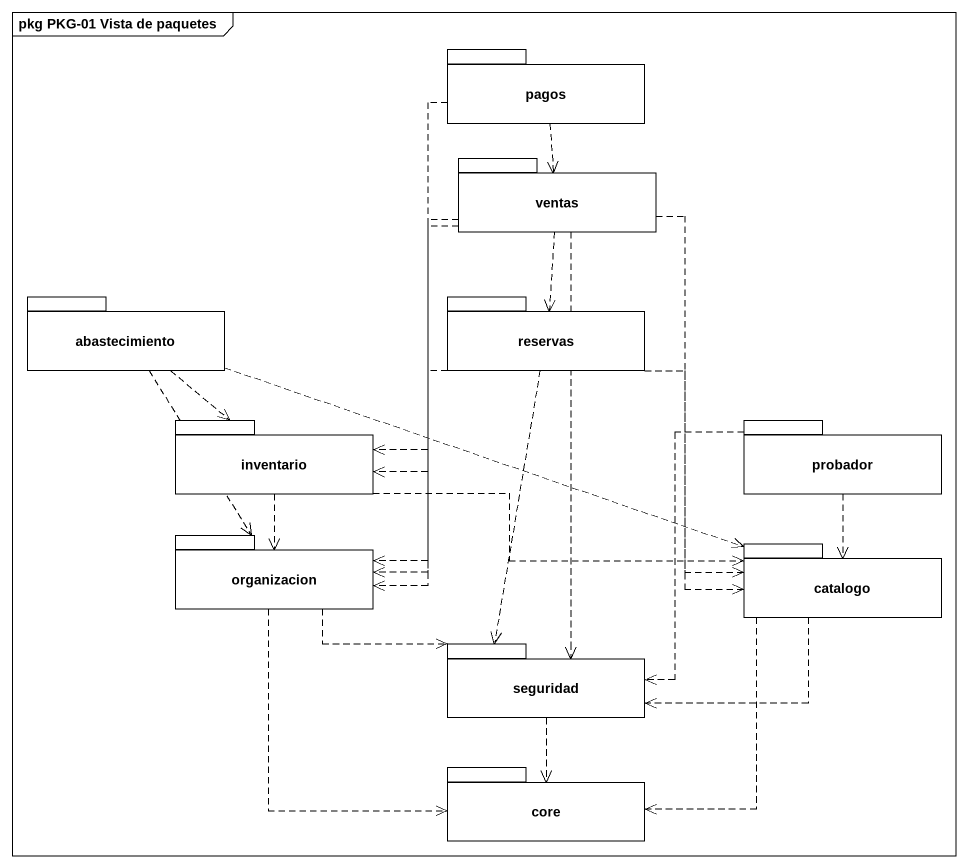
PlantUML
@startuml
mainframe pkg PKG-01 Vista de paquetes
package pagos {
}
package ventas {
}
package abastecimiento {
}
package reservas {
}
package inventario {
}
package probador {
}
package organizacion {
}
package catalogo {
}
package seguridad {
}
package core {
}
pagos ..> ventas
pagos ..> organizacion
ventas ..> reservas
ventas ..> inventario
ventas ..> organizacion
ventas ..> catalogo
ventas ..> seguridad
abastecimiento ..> inventario
abastecimiento ..> organizacion
abastecimiento .right.> catalogo
reservas .left.> inventario
reservas ..> organizacion
reservas ..> catalogo
reservas ..> seguridad
inventario ..> organizacion
inventario .right.> catalogo
probador ..> catalogo
probador ..> seguridad
organizacion .right.> seguridad
organizacion ..> core
catalogo .left.> seguridad
catalogo ..> core
seguridad ..> core
@enduml
